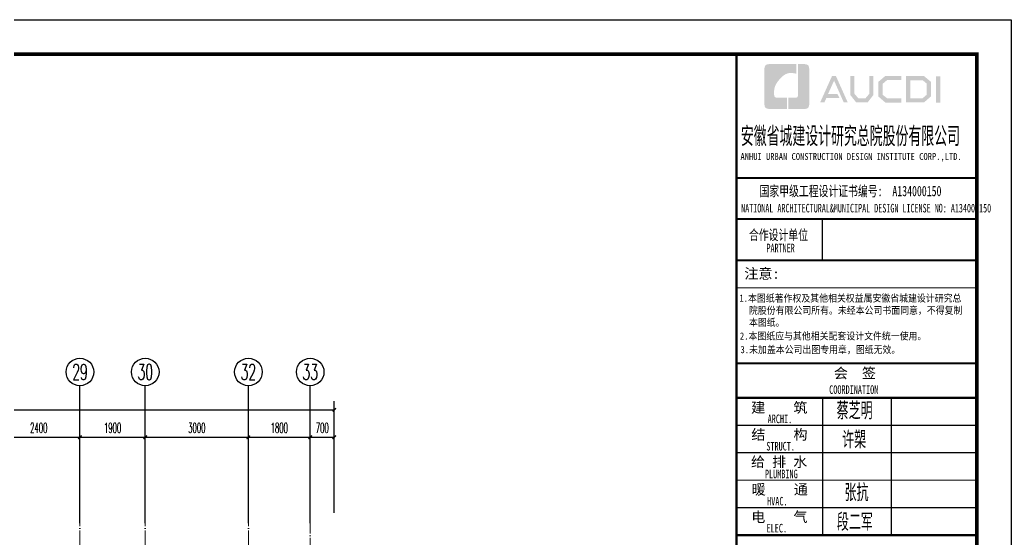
# Model space of a CAD drawing. Extents: x 27938 to 1042331, y -235042 to 1535213.
# Drawn here: x 722767 to 751614, y 300700 to 315815 of the extents above; entities that cross this region are included whole.
import ezdxf
from ezdxf.enums import TextEntityAlignment as Align

# ---------------------------------------------------------------- set-up
doc = ezdxf.new("R2010")
doc.units = 0
doc.header["$LTSCALE"] = 1000
doc.header["$MEASUREMENT"] = 0
doc.linetypes.add('DOTE', pattern=[2.42, 2, -0.2, 0.02, -0.2])
for name, color, linetype in [('3.5方案汇报，与郭总、侯月琴确定户型_t8$0$2020.03.04 -1安徽标准化洋房户型(UA）_t8_t8$0$看线', 154, 'Continuous'), ('AXIS', 3, 'Continuous'), ('AXIS_TEXT', 4, 'Continuous'), ('图框', 140, 'Continuous'), ('图签文字', 147, 'Continuous')]:
    doc.layers.add(name, color=color, linetype=linetype)
doc.layers.add('DOTE', color=19, linetype='DOTE', lineweight=9)
doc.layers.add('yichutu', color=7, linetype='Continuous', true_color=0xffffff, plot=False)
doc.styles.add('_TCH_AXIS', font='COMPLEX', dxfattribs={"bigfont": 'GBCBIG'})
doc.styles.add('_TCH_DIM_T3', font='SIMPLEX.shx', dxfattribs={"width": 0.494118, "bigfont": 'GBCBIG.shx'})
doc.styles.add('COMPLEX', font='COMPLEX')
doc.styles.add('HT', font='simhei.ttf')
doc.styles.add('建筑图签-1', font='simhei.ttf', dxfattribs={"width": 0.7})
doc.styles.add('建筑图签-2', font='TXT.shx', dxfattribs={"width": 0.5, "bigfont": 'HZTXT.shx'})
doc.dimstyles.new('_TCH_ARCH&&100', dxfattribs={"dimtxt": 297.5, "dimasz": 100, "dimexe": 250, "dimexo": 300, "dimgap": 126.25, "dimtad": 1, "dimdec": 0, "dimzin": 0, "dimdsep": 46, "dimtxsty": '_TCH_DIM_T3', "dimblk": 'ARCHTICK', "dimcen": 0.09, "dimclrt": 4, "dimazin": 2, "dimtfac": 1, "dimtdec": 0, "dimtix": 1, "dimtmove": 2, "dimatfit": 3, "dimfxl": 1, "dimtolj": 1, "dimtzin": 0, "dimarcsym": 0})

# ---------------------------------------------------------------- blocks, each defined once
blk = doc.blocks.new('院标1')
h = blk.add_hatch(color=150)
h.dxf.hatch_style = 1
h.set_gradient(color1=(33, 113, 253), color2=(33, 113, 253), tint=1, name='INVCURVED')
edge = h.paths.add_edge_path()
edge.add_spline(control_points=[(116373, 648379), (116379, 648379), (116382, 648379), (116391, 648379), (116391, 648379), (116391, 648379), (116616, 648379), (116616, 648379), (116616, 648379), (116616, 648379), (116616, 648054), (116616, 648054), (116616, 648054), (116616, 648054), (116108, 648054), (116108, 648054), (116108, 648054), (116028, 648054), (115963, 648111), (115963, 648199), (115963, 648199), (115963, 648199), (115963, 649215), (115963, 649215), (115963, 649215), (115963, 649295), (116018, 649360), (116108, 649360), (116108, 649360), (116108, 649360), (116897, 649360), (116897, 649360), (116897, 649360), (116897, 649360), (116897, 649080), (116897, 649080), (116897, 649080), (116897, 649080), (116566, 649140), (116356, 648859), (116356, 648859), (116245, 648719), (116240, 648545), (116247, 648466), (116247, 648466), (116254, 648386), (116247, 648466), (116247, 648466), (116247, 648466), (116247, 648466), (116258, 648374), (116373, 648379)], knot_values=[0, 0, 0, 0, 0.071429, 0.071429, 0.071429, 0.107143, 0.142857, 0.142857, 0.142857, 0.178571, 0.214286, 0.214286, 0.214286, 0.25, 0.285714, 0.285714, 0.285714, 0.321429, 0.357143, 0.357143, 0.357143, 0.392857, 0.428571, 0.428571, 0.428571, 0.464286, 0.5, 0.5, 0.5, 0.535714, 0.571429, 0.571429, 0.571429, 0.607143, 0.642857, 0.642857, 0.642857, 0.678571, 0.714286, 0.714286, 0.714286, 0.75, 0.785714, 0.785714, 0.785714, 0.821429, 0.857143, 0.857143, 0.857143, 0.928571, 1, 1, 1, 1], degree=3, periodic=0)
h = blk.add_hatch(color=150)
h.dxf.hatch_style = 1
h.set_gradient(color1=(33, 113, 253), color2=(33, 113, 253), tint=1, name='INVCURVED')
edge = h.paths.add_edge_path()
edge.add_spline(control_points=[(117268, 649215), (117268, 649215), (117268, 648199), (117268, 648199), (117268, 648199), (117268, 648114), (117212, 648054), (117123, 648054), (117123, 648054), (117123, 648054), (116663, 648054), (116663, 648054), (116663, 648054), (116663, 648054), (116663, 648379), (116663, 648379), (116663, 648379), (116663, 648379), (116865, 648379), (116865, 648379), (116865, 648379), (116907, 648379), (116941, 648413), (116941, 648455), (116941, 648455), (116941, 648455), (116941, 649360), (116941, 649360), (116941, 649360), (116941, 649360), (117123, 649360), (117123, 649360), (117123, 649360), (117204, 649360), (117268, 649306), (117268, 649215)], knot_values=[0, 0, 0, 0, 0.1, 0.1, 0.1, 0.15, 0.2, 0.2, 0.2, 0.25, 0.3, 0.3, 0.3, 0.35, 0.4, 0.4, 0.4, 0.45, 0.5, 0.5, 0.5, 0.55, 0.6, 0.6, 0.6, 0.65, 0.7, 0.7, 0.7, 0.75, 0.8, 0.8, 0.8, 0.9, 1, 1, 1, 1], degree=3, periodic=0)
blk = doc.blocks.new('TK')
at = {"layer": '图框'}
h = blk.add_hatch(color=256, dxfattribs=at)
h.paths.add_polyline_path([(547288, 547072), (547414, 547072), (547414, 546302), (547288, 546302)])
h.paths.add_polyline_path([(546536, 546956), (546536, 546430), (546896, 546430), (547020, 546536), (547020, 546855), (546900, 546956)], flags=16)
h.paths.add_polyline_path([(546418, 547074), (546418, 546311), (546940, 546311), (547138, 546482), (547138, 546910), (546943, 547074)])
h.paths.add_polyline_path([(546275, 547077), (546275, 546962), (545868, 546962), (545735, 546851), (545735, 546531), (545868, 546429), (546277, 546429), (546277, 546307), (545813, 546307), (545611, 546481), (545611, 546910), (545809, 547077)])
h.paths.add_polyline_path([(544792, 547075), (544912, 547075), (544912, 546565), (545026, 546433), (545237, 546433), (545351, 546565), (545351, 547075), (545465, 547075), (545465, 546528), (545301, 546311), (544963, 546311), (544792, 546530)])
h.paths.add_polyline_path([(544260, 547074), (544377, 547074), (544719, 546310), (544603, 546310), (544322, 546944), (544147, 546556), (544418, 546556), (544479, 546440), (544098, 546440), (544039, 546308), (543916, 546308)])
for p, q in [((541480, 544114), (548480, 544114)), ((541480, 544114), (548480, 544114)), ((541480, 542914), (548480, 542914))]:
    blk.add_line(p, q, dxfattribs=at)
blk.add_lwpolyline([(465375, 548714), (549475, 548714), (549475, 489314), (465375, 489314)], close=True, dxfattribs=at)
blk.add_lwpolyline([(465375, 548714), (549475, 548714), (549475, 489314), (465375, 489314)], close=True, dxfattribs=at)
at = {"layer": '图框', "const_width": 100}
blk.add_lwpolyline([(548475, 490314), (548475, 547714), (467875, 547714), (467875, 490314)], close=True, dxfattribs=at)
at = {"layer": '图框'}
for points, const_width in [([(541480, 490314), (541480, 547714)], 70), ([(541480, 544114), (548480, 544114)], 60), ([(541480, 542914), (548480, 542914)], 60), ([(541480, 542914), (548480, 542914)], 60), ([(543980, 542914), (543980, 541714)], 35), ([(541480, 541714), (548480, 541714)], 60), ([(541480, 541714), (548480, 541714)], 60), ([(541480, 540913), (548480, 540913)], 35), ([(541488, 538714), (548488, 538714)], 60), ([(541488, 537714), (548488, 537714)], 70), ([(541488, 537714), (548488, 537714)], 70), ([(543988, 537714), (543988, 533714)], 35), ([(545988, 537714), (545988, 533714)], 35), ([(541488, 536914), (548488, 536914)], 35), ([(541488, 536114), (548488, 536114)], 35), ([(541488, 535314), (548488, 535314)], 35), ([(541488, 534514), (548488, 534514)], 35), ([(541488, 533714), (548488, 533714)], 70)]:
    blk.add_lwpolyline(points, dxfattribs=dict(at, const_width=const_width))
blk.add_blockref('院标1', (426331, -101935))
for s, height, style, width, p in [('ANHUI URBAN CONSTRUCTION DESIGN INSTITUTE CORP.,LTD.', 200, '建筑图签-1', 0.91, (541598, 544636)), ('NATIONAL ARCHITECTURAL&MUNICIPAL DESIGN LICENSE NO: A134000150', 250, '建筑图签-1', 0.6, (541617, 543108)), ('PARTNER', 250, '建筑图签-1', 0.6, (542355, 541947)), ('1.本图纸著作权及其他相关权益属安徽省城建设计研究总', 210, 'HT', 0.88, (541566, 540507)), ('院股份有限公司所有。未经本公司书面同意，不得复制', 210, 'HT', 0.88, (541845, 540153)), ('本图纸。', 210, 'HT', 0.88, (541845, 539803)), (' 2.本图纸应与其他相关配套设计文件统一使用。 ', 210, 'HT', 0.88, (541455, 539406)), ('3.未加盖本公司出图专用章，图纸无效。', 210, 'HT', 0.88, (541598, 539011)), ('COORDINATION', 250, '建筑图签-1', 0.7, (544180, 537827)), ('ARCHI.', 250, '建筑图签-1', 0.7, (542389, 536975)), ('STRUCT.', 250, '建筑图签-1', 0.7, (542350, 536179)), ('PLUMBING', 250, '建筑图签-1', 0.7, (542309, 535372)), ('HVAC.', 250, '建筑图签-1', 0.7, (542374, 534579)), ('ELEC.', 250, '建筑图签-1', 0.7, (542358, 533794))]:
    blk.add_text(s, height=height, dxfattribs=dict(at, style=style, width=width)).set_placement(p)
at = {"layer": '图签文字', "color": 7, "style": '建筑图签-1'}
for s, height, width, p in [('安徽省城建设计研究总院股份有限公司', 500, 0.55, (541608, 545091)), ('国家甲级工程设计证书编号:  A134000150', 300, 0.7, (542152, 543581)), ('合作设计单位', 300, 0.7, (541845, 542304))]:
    blk.add_text(s, height=height, dxfattribs=dict(at, width=width)).set_placement(p)
for s, p in [('注意:', (541711, 541177)), ('会  签', (544315, 538281)), ('建    筑', (541910, 537280)), ('结    构', (541914, 536493)), ('给 排 水', (541905, 535699)), ('暖    通', (541923, 534896)), ('电    气', (541913, 534096))]:
    blk.add_text(s, height=300, dxfattribs=at).set_placement(p)
at = {"layer": '图签文字', "color": 1, "style": '建筑图签-2', "width": 0.7}
for s, p in [('蔡芝明', (544395, 537085)), ('许槊', (544555, 536242)), ('张抗', (544626, 534701)), ('段二军', (544401, 533845))]:
    blk.add_text(s, height=500, dxfattribs=at).set_placement(p)
blk = doc.blocks.new('GFDGDGRDGRDG')
at = {"layer": 'DOTE', "linetype": 'DOTE', "ltscale": 0.3}
for p, q in [((617694, 368758), (617694, 376108)), ((619594, 368758), (619594, 376108)), ((622594, 368758), (622594, 376108)), ((624394, 360558), (624394, 376108))]:
    blk.add_line(p, q, dxfattribs=at)
blk = doc.blocks.new('yct-841-594-84100-59399.9999999999-100-1000.0')
at = {"layer": 'yichutu', "color": 7, "true_color": 0xffffff}
blk.add_lwpolyline([(0, 0), (0, 59400), (84100, 59400), (84100, 0)], close=True, dxfattribs=at)
blk = doc.blocks.new('_ArchTick')
at = {"color": 0, "linetype": 'ByBlock', "const_width": 0.4}
blk.add_lwpolyline([(-0.5, -0.5), (0.5, 0.5)], dxfattribs=at)
blk = doc.blocks.new('*D515')
at = {"layer": 'AXIS', "color": 0, "lineweight": -2}
for p, q in [((731217, 301465), (731217, 303915)), ((731917, 301465), (731917, 303915)), ((731217, 303665), (731917, 303665))]:
    blk.add_line(p, q, dxfattribs=at)
at = {"layer": 'Defpoints', "color": 0}
for p in [(731917, 303665), (731217, 301165), (731917, 301165)]:
    blk.add_point(p, dxfattribs=at)
at = {"layer": 'AXIS', "color": 0, "lineweight": -2, "xscale": 100, "yscale": 100, "zscale": 100, "rotation": 180}
blk.add_blockref('_ArchTick', (731217, 303665), dxfattribs=at)
at = {"layer": 'AXIS', "color": 0, "lineweight": -2, "xscale": 100, "yscale": 100, "zscale": 100}
blk.add_blockref('_ArchTick', (731917, 303665), dxfattribs=at)
at = {"layer": 'AXIS', "color": 4, "insert": (731567, 303940), "char_height": 297.5, "attachment_point": 5, "style": '_TCH_DIM_T3'}
blk.add_mtext('\\A1;700', dxfattribs=at)
blk = doc.blocks.new('*D516')
at = {"layer": 'AXIS', "color": 0, "lineweight": -2}
for p, q in [((729417, 301465), (729417, 303915)), ((731217, 301465), (731217, 303915)), ((729417, 303665), (731217, 303665))]:
    blk.add_line(p, q, dxfattribs=at)
at = {"layer": 'Defpoints', "color": 0}
for p in [(731217, 303665), (729417, 301165), (731217, 301165)]:
    blk.add_point(p, dxfattribs=at)
at = {"layer": 'AXIS', "color": 0, "lineweight": -2, "xscale": 100, "yscale": 100, "zscale": 100, "rotation": 180}
blk.add_blockref('_ArchTick', (729417, 303665), dxfattribs=at)
at = {"layer": 'AXIS', "color": 0, "lineweight": -2, "xscale": 100, "yscale": 100, "zscale": 100}
blk.add_blockref('_ArchTick', (731217, 303665), dxfattribs=at)
at = {"layer": 'AXIS', "color": 4, "insert": (730317, 303940), "char_height": 297.5, "attachment_point": 5, "style": '_TCH_DIM_T3'}
blk.add_mtext('\\A1;1800', dxfattribs=at)
blk = doc.blocks.new('*D517')
at = {"layer": 'AXIS', "color": 0, "lineweight": -2}
for p, q in [((726417, 301465), (726417, 303915)), ((729417, 301465), (729417, 303915)), ((726417, 303665), (729417, 303665))]:
    blk.add_line(p, q, dxfattribs=at)
at = {"layer": 'Defpoints', "color": 0}
for p in [(729417, 303665), (726417, 301165), (729417, 301165)]:
    blk.add_point(p, dxfattribs=at)
at = {"layer": 'AXIS', "color": 0, "lineweight": -2, "xscale": 100, "yscale": 100, "zscale": 100, "rotation": 180}
blk.add_blockref('_ArchTick', (726417, 303665), dxfattribs=at)
at = {"layer": 'AXIS', "color": 0, "lineweight": -2, "xscale": 100, "yscale": 100, "zscale": 100}
blk.add_blockref('_ArchTick', (729417, 303665), dxfattribs=at)
at = {"layer": 'AXIS', "color": 4, "insert": (727917, 303940), "char_height": 297.5, "attachment_point": 5, "style": '_TCH_DIM_T3'}
blk.add_mtext('\\A1;3000', dxfattribs=at)
blk = doc.blocks.new('*D518')
at = {"layer": 'AXIS', "color": 0, "lineweight": -2}
for p, q in [((724517, 301465), (724517, 303915)), ((726417, 301465), (726417, 303915)), ((724517, 303665), (726417, 303665))]:
    blk.add_line(p, q, dxfattribs=at)
at = {"layer": 'Defpoints', "color": 0}
for p in [(726417, 303665), (724517, 301165), (726417, 301165)]:
    blk.add_point(p, dxfattribs=at)
at = {"layer": 'AXIS', "color": 0, "lineweight": -2, "xscale": 100, "yscale": 100, "zscale": 100, "rotation": 180}
blk.add_blockref('_ArchTick', (724517, 303665), dxfattribs=at)
at = {"layer": 'AXIS', "color": 0, "lineweight": -2, "xscale": 100, "yscale": 100, "zscale": 100}
blk.add_blockref('_ArchTick', (726417, 303665), dxfattribs=at)
at = {"layer": 'AXIS', "color": 4, "insert": (725467, 303940), "char_height": 297.5, "attachment_point": 5, "style": '_TCH_DIM_T3'}
blk.add_mtext('\\A1;1900', dxfattribs=at)
blk = doc.blocks.new('*D519')
at = {"layer": 'AXIS', "color": 0, "lineweight": -2}
for p, q in [((722117, 301465), (722117, 303915)), ((724517, 301465), (724517, 303915)), ((722117, 303665), (724517, 303665))]:
    blk.add_line(p, q, dxfattribs=at)
at = {"layer": 'Defpoints', "color": 0}
for p in [(724517, 303665), (722117, 301165), (724517, 301165)]:
    blk.add_point(p, dxfattribs=at)
at = {"layer": 'AXIS', "color": 0, "lineweight": -2, "xscale": 100, "yscale": 100, "zscale": 100, "rotation": 180}
blk.add_blockref('_ArchTick', (722117, 303665), dxfattribs=at)
at = {"layer": 'AXIS', "color": 0, "lineweight": -2, "xscale": 100, "yscale": 100, "zscale": 100}
blk.add_blockref('_ArchTick', (724517, 303665), dxfattribs=at)
at = {"layer": 'AXIS', "color": 4, "insert": (723317, 303940), "char_height": 297.5, "attachment_point": 5, "style": '_TCH_DIM_T3'}
blk.add_mtext('\\A1;2400', dxfattribs=at)
blk = doc.blocks.new('*D628')
at = {"layer": 'AXIS', "color": 0, "lineweight": -2}
for p, q in [((681717, 301465), (681717, 304715)), ((731917, 301465), (731917, 304715)), ((681717, 304465), (731917, 304465))]:
    blk.add_line(p, q, dxfattribs=at)
at = {"layer": 'Defpoints', "color": 0}
for p in [(731917, 304465), (681717, 301165), (731917, 301165)]:
    blk.add_point(p, dxfattribs=at)
at = {"layer": 'AXIS', "color": 0, "lineweight": -2, "xscale": 100, "yscale": 100, "zscale": 100, "rotation": 180}
blk.add_blockref('_ArchTick', (681717, 304465), dxfattribs=at)
at = {"layer": 'AXIS', "color": 0, "lineweight": -2, "xscale": 100, "yscale": 100, "zscale": 100}
blk.add_blockref('_ArchTick', (731917, 304465), dxfattribs=at)
at = {"layer": 'AXIS', "color": 4, "insert": (706817, 304740), "char_height": 297.5, "attachment_point": 5, "style": '_TCH_DIM_T3'}
blk.add_mtext('\\A1;50200', dxfattribs=at)
blk = doc.blocks.new('_AXISO')
blk.add_circle((0, 0), 0.5)
at = {"layer": 'AXIS_TEXT', "style": 'COMPLEX', "width": 1.041667}
blk.add_attdef('A', text='', height=0.56, dxfattribs=at).set_placement((-0.25, -0.28), (0.25, -0.28), align=Align.FIT)

msp = doc.modelspace()

# ---------------------------------------------------------------- linework, layer by layer
at = {"layer": 'AXIS'}
for p, q in [((724516.6, 301165.4), (724516.6, 305165.4)), ((726416.6, 301165.4), (726416.6, 305165.4)), ((729416.6, 301165.4), (729416.6, 305165.4)), ((731216.6, 301165.4), (731216.6, 305165.4))]:
    msp.add_line(p, q, dxfattribs=at)

# ---------------------------------------------------------------- block references
msp.add_blockref('TK', (202139.1, -232898.5))
at = {"layer": '3.5方案汇报，与郭总、侯月琴确定户型_t8$0$2020.03.04 -1安徽标准化洋房户型(UA）_t8_t8$0$看线', "ltscale": 10}
msp.add_blockref('GFDGDGRDGRDG', (106822.9, -74943), dxfattribs=at)
at = {"layer": 'AXIS'}
ref = msp.add_blockref('_AXISO', (724516.6, 305565.4), dxfattribs=dict(at, xscale=800, yscale=800, zscale=800))
ref.add_attrib('A', '29', dxfattribs={"layer": 'AXIS_TEXT', "height": 452.55, "style": '_TCH_AXIS', "width": 0.617647}).set_placement((724290.3, 305339.1), (724742.9, 305339.1), align=Align.FIT)
ref = msp.add_blockref('_AXISO', (726416.6, 305565.4), dxfattribs=dict(at, xscale=800, yscale=800, zscale=800))
ref.add_attrib('A', '30', dxfattribs={"layer": 'AXIS_TEXT', "height": 452.55, "style": '_TCH_AXIS', "width": 0.636364}).set_placement((726190.3, 305339.1), (726642.9, 305339.1), align=Align.FIT)
ref = msp.add_blockref('_AXISO', (729416.6, 305565.4), dxfattribs=dict(at, xscale=800, yscale=800, zscale=800))
ref.add_attrib('A', '32', dxfattribs={"layer": 'AXIS_TEXT', "height": 452.55, "style": '_TCH_AXIS', "width": 0.636364}).set_placement((729190.3, 305339.1), (729642.9, 305339.1), align=Align.FIT)
ref = msp.add_blockref('_AXISO', (731216.6, 305565.4), dxfattribs=dict(at, xscale=800, yscale=800, zscale=800))
ref.add_attrib('A', '33', dxfattribs={"layer": 'AXIS_TEXT', "height": 452.55, "style": '_TCH_AXIS', "width": 0.636364}).set_placement((730990.3, 305339.1), (731442.9, 305339.1), align=Align.FIT)
at = {"layer": 'yichutu'}
msp.add_blockref('yct-841-594-84100-59399.9999999999-100-1000.0', (667514.1, 256415.2), dxfattribs=at)

# ---------------------------------------------------------------- dimensions: what is measured, and where the dimension line sits
at = {"layer": 'AXIS'}
for p1, p2, distance, picture, middle in [((681716.6, 301165.4), (731916.6, 301165.4), 3300, '*D628', (706816.6, 304740.4)), ((722116.6, 301165.4), (724516.6, 301165.4), 2500, '*D519', (723316.6, 303940.4)), ((724516.6, 301165.4), (726416.6, 301165.4), 2500, '*D518', (725466.6, 303940.4)), ((726416.6, 301165.4), (729416.6, 301165.4), 2500, '*D517', (727916.6, 303940.4)), ((729416.6, 301165.4), (731216.6, 301165.4), 2500, '*D516', (730316.6, 303940.4)), ((731216.6, 301165.4), (731916.6, 301165.4), 2500, '*D515', (731566.6, 303940.4))]:
    dim = msp.add_aligned_dim(p1=p1, p2=p2, distance=distance, dimstyle='_TCH_ARCH&&100', dxfattribs=at)
    dim.commit()
    dim.dimension.update_dxf_attribs({"geometry": picture, "text_midpoint": middle})

doc.saveas('drawing.dxf')
